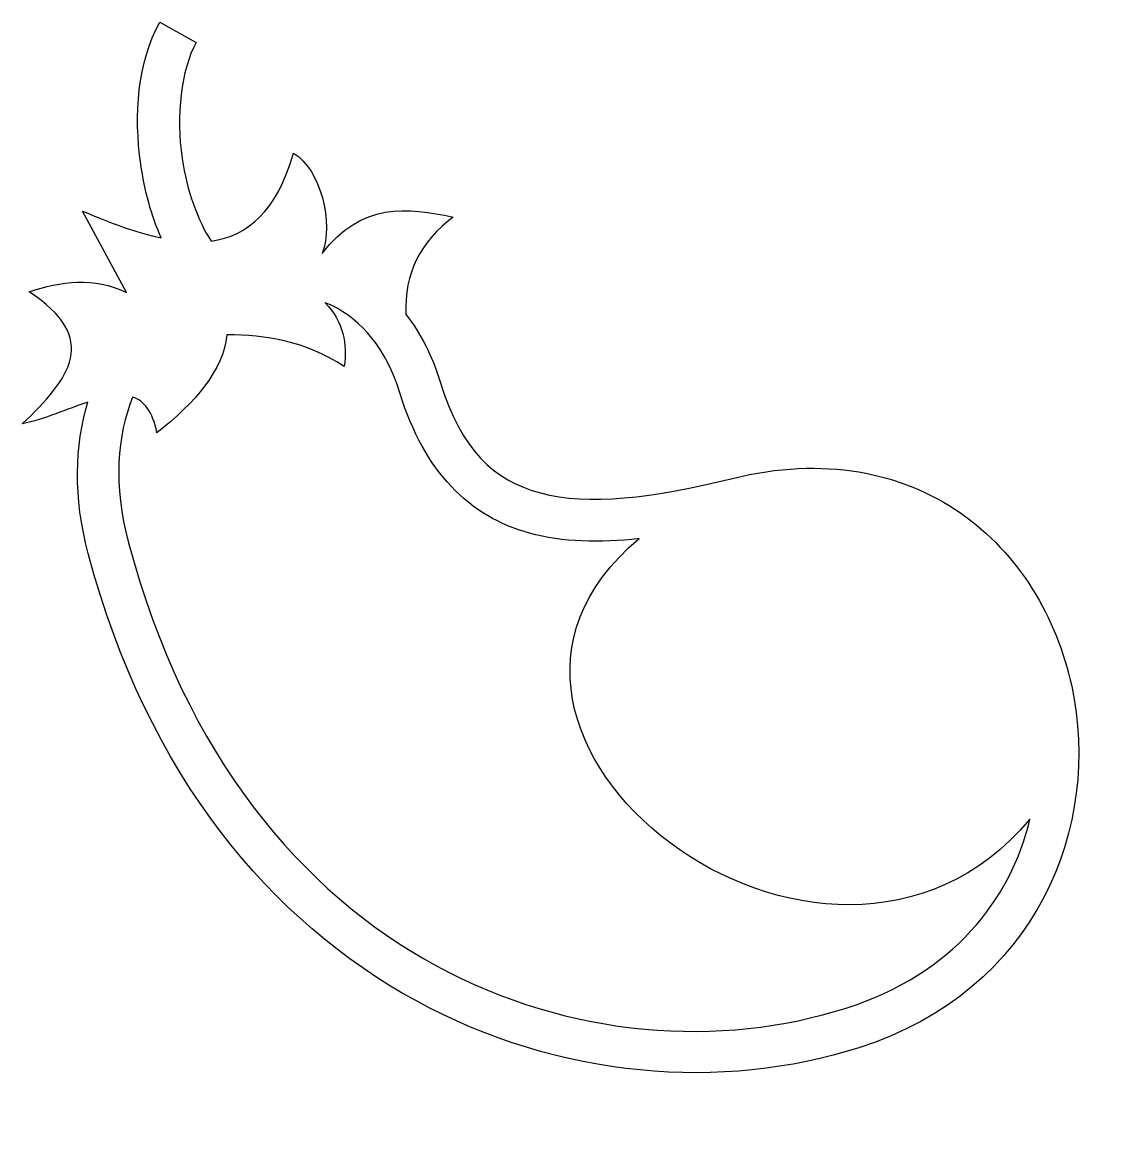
# Model space of a CAD drawing. Header units: centimetres. Extents: x -10 to 10.4, y -11 to 10.
import ezdxf

# ---------------------------------------------------------------- set-up
doc = ezdxf.new("R2010")
doc.units = ezdxf.units.CM
doc.header["$MEASUREMENT"] = 0
doc.layers.add('Layer 1', color=7, linetype='Continuous')

msp = doc.modelspace()

# ---------------------------------------------------------------- linework, layer by layer
at = {"layer": 'Layer 1'}
for points, knots in [([(-7.37282, 9.98453), (-7.79366, 9.22761), (-7.8642, 8.23532), (-7.72998, 7.30164), (-7.72998, 7.30164), (-7.65901, 6.80857), (-7.53348, 6.32988), (-7.34246, 5.9101), (-7.34246, 5.9101), (-7.80546, 6.00848), (-8.30642, 6.19431), (-8.82888, 6.41877), (-8.82888, 6.41877), (-8.82888, 6.41877), (-8.00138, 4.8809), (-8.00138, 4.8809), (-8.00138, 4.8809), (-8.61442, 5.17683), (-9.24175, 5.09503), (-9.83965, 4.8941), (-9.83965, 4.8941), (-8.49095, 4.00942), (-9.06384, 3.25849), (-9.97008, 2.39957), (-9.97008, 2.39957), (-9.54823, 2.4877), (-9.11829, 2.67982), (-8.73275, 2.80944), (-8.73275, 2.80944), (-8.97783, 1.98856), (-9.00819, 1.02122), (-8.72347, -0.05014), (-8.72347, -0.05014), (-6.48393, -8.47994), (0.68252, -11.02844), (5.83764, -9.38507), (5.83764, -9.38507), (9.22246, -8.3062), (10.42636, -5.17418), (9.85806, -2.55647), (9.85806, -2.55647), (9.57397, -1.24758), (8.85699, -0.04958), (7.75497, 0.71682), (7.75497, 0.71682), (6.65304, 1.48322), (5.16957, 1.79615), (3.44987, 1.36916), (3.44987, 1.36916), (3.44987, 1.36916), (3.44862, 1.36915), (3.44862, 1.36915), (3.44862, 1.36915), (1.94516, 0.99419), (0.71285, 0.85259), (-0.17783, 1.09371), (-0.17783, 1.09371), (-1.06854, 1.33483), (-1.67707, 1.90207), (-2.07539, 3.19549), (-2.07539, 3.19549), (-2.22867, 3.69307), (-2.44917, 4.11813), (-2.7198, 4.46715), (-2.7198, 4.46715), (-2.76028, 5.24127), (-2.44065, 5.84318), (-1.829, 6.30542), (-1.829, 6.30542), (-2.69736, 6.4894), (-3.5565, 6.58765), (-4.30375, 5.61766), (-4.30375, 5.61766), (-4.07583, 6.18452), (-4.33453, 7.21389), (-4.84531, 7.51121), (-4.84531, 7.51121), (-5.16022, 6.41493), (-5.70655, 5.94745), (-6.40025, 5.85215), (-6.40025, 5.85215), (-6.65014, 6.22888), (-6.86199, 6.80363), (-6.94978, 7.41371), (-6.94978, 7.41371), (-7.06595, 8.22135), (-6.97213, 9.08217), (-6.68362, 9.60122), (-6.68362, 9.60122), (-6.68362, 9.60122), (-7.37282, 9.98453), (-7.37282, 9.98453)], [0, 0, 0, 0, 0.04166667, 0.04166667, 0.04166667, 0.04166667, 0.08333333, 0.08333333, 0.08333333, 0.08333333, 0.125, 0.125, 0.125, 0.125, 0.16666667, 0.16666667, 0.16666667, 0.16666667, 0.20833333, 0.20833333, 0.20833333, 0.20833333, 0.25, 0.25, 0.25, 0.25, 0.29166667, 0.29166667, 0.29166667, 0.29166667, 0.33333333, 0.33333333, 0.33333333, 0.33333333, 0.375, 0.375, 0.375, 0.375, 0.41666667, 0.41666667, 0.41666667, 0.41666667, 0.45833333, 0.45833333, 0.45833333, 0.45833333, 0.5, 0.5, 0.5, 0.5, 0.54166667, 0.54166667, 0.54166667, 0.54166667, 0.58333333, 0.58333333, 0.58333333, 0.58333333, 0.625, 0.625, 0.625, 0.625, 0.66666667, 0.66666667, 0.66666667, 0.66666667, 0.70833333, 0.70833333, 0.70833333, 0.70833333, 0.75, 0.75, 0.75, 0.75, 0.79166667, 0.79166667, 0.79166667, 0.79166667, 0.83333333, 0.83333333, 0.83333333, 0.83333333, 0.875, 0.875, 0.875, 0.875, 0.91666667, 0.91666667, 0.91666667, 0.91666667, 1, 1, 1, 1]), ([(-4.24712, 4.68722), (-4.24712, 4.68722), (-4.11134, 4.6319), (-4.11134, 4.6319), (-4.11134, 4.6319), (-3.564, 4.35507), (-3.09577, 3.83345), (-2.82783, 2.96361), (-2.82783, 2.96361), (-2.37672, 1.49882), (-1.51472, 0.63973), (-0.38344, 0.33343), (-0.38344, 0.33343), (0.24221, 0.16404), (0.93157, 0.14688), (1.68545, 0.23067), (1.68545, 0.23067), (-2.75138, -3.46767), (5.22537, -9.632), (9.07007, -5.06803), (9.07007, -5.06803), (8.70363, -6.59944), (7.60566, -7.99525), (5.59779, -8.63519), (5.59779, -8.63519), (0.86511, -10.14396), (-5.81834, -7.91526), (-7.96187, 0.15283), (-7.96187, 0.15283), (-8.25346, 1.25021), (-8.17828, 2.17365), (-7.88411, 2.90556), (-7.88411, 2.90556), (-7.66737, 2.8329), (-7.50692, 2.63467), (-7.4268, 2.22834), (-7.4268, 2.22834), (-6.69405, 2.80478), (-6.17593, 3.41229), (-6.10247, 4.08238), (-6.10247, 4.08238), (-5.36369, 4.08238), (-4.62469, 3.96026), (-3.88595, 3.48275), (-3.88595, 3.48275), (-3.83252, 3.9078), (-3.89375, 4.31493), (-4.24703, 4.68719), (-4.24703, 4.68719), (-4.24703, 4.68719), (-4.24712, 4.68722), (-4.24712, 4.68722)], [0, 0, 0, 0, 0.07142857, 0.07142857, 0.07142857, 0.07142857, 0.14285714, 0.14285714, 0.14285714, 0.14285714, 0.21428571, 0.21428571, 0.21428571, 0.21428571, 0.28571429, 0.28571429, 0.28571429, 0.28571429, 0.35714286, 0.35714286, 0.35714286, 0.35714286, 0.42857143, 0.42857143, 0.42857143, 0.42857143, 0.5, 0.5, 0.5, 0.5, 0.57142857, 0.57142857, 0.57142857, 0.57142857, 0.64285714, 0.64285714, 0.64285714, 0.64285714, 0.71428571, 0.71428571, 0.71428571, 0.71428571, 0.78571429, 0.78571429, 0.78571429, 0.78571429, 0.85714286, 0.85714286, 0.85714286, 0.85714286, 1, 1, 1, 1])]:
    msp.add_open_spline(points, degree=3, knots=knots, dxfattribs=at)

doc.saveas('drawing.dxf')
